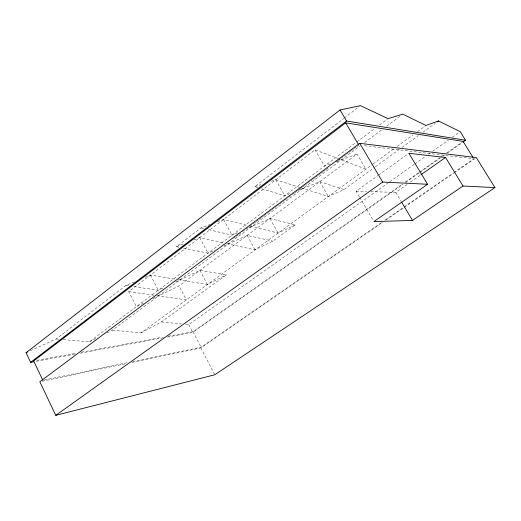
<?xml version="1.0" encoding="UTF-8"?>
<svg xmlns="http://www.w3.org/2000/svg" width="521" height="521" viewBox="0 0 521 521"><rect width="100%" height="100%" fill="white"/><g stroke="black" fill="none" stroke-linecap="round" stroke-linejoin="round"><path stroke-width="0.39" stroke-dasharray="2.6 1.95" d="M30.439 350.718L56.053 339.008L125.965 285.417L134.874 281.653M178.833 247.188L176.469 246.7L200.989 227.911L210.009 224.525M257.862 187.606L254.782 186.674L343.71 118.508M344.361 118.013L359.19 106.642M143.509 303.189L136.378 306.667L128.726 291.617L315.036 149.827L337.654 158.417M63.191 339.607L89.358 341.802L356.227 142.37M356.878 141.888L375.035 128.322M379.575 124.929L387.35 119.114M233.48 238.41L235.433 236.951M236.085 236.462L238.045 235.004M238.696 234.522L255.674 221.881M256.325 221.392L258.279 219.934M258.937 219.452L260.891 217.993M261.549 217.504L263.502 216.046M264.16 215.564L266.114 214.105M266.772 213.617L268.725 212.158M269.377 211.676L271.337 210.217M271.988 209.729L273.948 208.27M274.6 207.781L276.56 206.329M277.211 205.841L279.171 204.382M279.823 203.893L281.783 202.435M282.434 201.953L284.394 200.494M285.046 200.005L294.183 193.2M294.84 192.718L296.794 191.259M297.452 190.771L299.406 189.312M300.057 188.83L302.017 187.371M302.668 186.883L304.629 185.424M305.28 184.935L307.24 183.483M307.891 182.995L309.852 181.536M310.503 181.047L312.463 179.589M313.114 179.107L315.075 177.648M315.726 177.16L317.686 175.701M318.338 175.219L320.298 173.76M320.949 173.272L322.909 171.813M323.561 171.331L325.521 169.872M326.172 169.384L328.132 167.925M335.96 162.09L337.921 160.631M338.572 160.149L340.532 158.69M341.183 158.202L343.144 156.743M343.795 156.261L345.755 154.802M346.406 154.314L348.367 152.855M349.018 152.373L350.978 150.914M351.629 150.426L353.59 148.967M354.241 148.485L356.201 147.026M356.852 146.538L358.813 145.079M106.694 333.017L112.471 330.093L360.174 145.9M364.7 142.533L382.167 129.553M386.693 126.186L400.271 116.085M152.77 298.67L178.996 285.873L357.041 154.073L365.924 169.149L338.403 158.703M112.471 330.093L140.944 332.906L372.45 164.402M373.101 163.926L394.625 148.264M397.236 146.362L412.892 134.965M417.458 131.644L425.937 125.47M140.944 332.906L161.432 321.932L226.394 274.814L199.927 270.373L174.867 282.356M226.791 243.594L255.069 249.839L272.822 241.138L295.212 224.896L269.976 218.527L246.661 228.752M301.47 187.944L328.302 196.534L344.003 189.507L374.619 167.306M375.27 166.831L399.392 149.332M402.004 147.436L418.311 135.61M422.876 132.301L435.269 123.308M359.392 196.749L356.175 191.227L377.927 175.577M378.591 175.102L408.256 153.767M185.535 324.342L188.752 324.661L389.076 182.233M389.741 181.764L414.136 164.421M414.794 163.952L425.325 156.463M428.62 154.118L429.936 153.187M432.567 151.311L448.366 140.077M452.319 137.27L458.903 132.588M168.303 336.214L193.004 331.675L401.86 184.506M405.188 182.161L418.487 172.79M419.158 172.321L439.776 157.791M440.44 157.322L443.768 154.978M446.425 153.109L461.723 142.324M167.208 337.113L192.763 332.385L403.02 184.31M405.683 182.435L419.652 172.594M420.317 172.125L440.278 158.071M442.941 156.196L444.941 154.789M447.598 152.913L462.238 142.604M370.744 191.65L395.836 192.386L407.103 184.467M410.411 182.142L420.356 175.16M132.718 361.548L201.099 347.247L382.245 222.044M384.915 220.194L403.632 207.26M404.303 206.798L453.094 173.07M453.765 172.607L473.817 158.749L362.831 145.554M131.839 362.427L200.845 347.924L382.714 222.272M386.061 219.966L403.443 207.951M404.114 207.495L453.596 173.304M454.26 172.848L475.66 158.065M178.312 279.686L207.423 284.518L226.394 274.814M89.358 341.802L97.303 337.777M250.197 226.121L278.077 233.095L295.212 224.896M133.858 286.602L158.325 290.269L164.076 287.514M183.561 248.152L208.003 253.141L215.264 249.852M223.978 245.912L247.162 235.407L272.822 241.138M208.758 229.722L232.073 235.153L238.638 232.275M145.274 277.263L150.471 275.068L175.128 279.158M261.711 188.765L284.798 195.753L289.891 193.701M298.618 190.185L319.757 181.673L344.003 189.507M176.469 246.7L183.959 243.769M193.701 239.953L199.693 237.609L223.691 242.91M217.531 221.712L223.542 219.458L247.065 225.339M330.36 163.933L324.459 166.114L315.036 149.827M336.996 161.484L357.041 154.073M254.782 186.674L260.78 184.681M271.272 181.204L275.765 179.712L300.715 187.703M44.454 380.011L127.945 362.551M42.208 381.255L125.489 363.756M36.209 361.32L74.549 354.234M80.143 353.199L161.614 338.142M36.841 360.382L75.877 353.205M81.458 352.176L163.522 337.094M356.175 191.227L366.693 191.533M56.053 339.008L59.225 339.269M161.432 321.932L181.516 323.938M128.726 291.617L153.649 295.192M156.867 295.654L186.316 299.881L178.996 285.873M125.965 285.417L129.123 285.892M200.989 227.911L204.095 228.634M395.836 192.386L401.111 201.275M359.796 197.439L373.075 220.214M319.757 181.673L328.302 196.534M275.765 179.712L284.798 195.753M269.976 218.527L278.077 233.095M247.162 235.407L255.069 249.839M223.542 219.458L232.073 235.153M199.693 237.609L208.003 253.141M199.927 270.373L207.423 284.518M193.004 331.675L201.099 347.247M188.752 324.661L192.763 332.385M200.845 347.924L214.431 374.058M150.471 275.068L158.325 290.269"/><path stroke-width="0.78" d="M33.813 361.763L30.622 362.356L26.05 352.724L340.037 109.977L360.486 105.652L388.002 118.632L402.857 114.164L425.937 125.47L438.532 120.944L460.219 131.65L465.566 140.26L462.902 142.135M30.622 362.356L346.576 121.028L465.566 140.26M472.99 157.414L463.052 141.386L345.67 122.852L33.65 360.968L42.865 380.343M359.764 143.321L39.824 381.756L55.767 415.348L214.795 374.762L494.95 187.599L476.324 157.602L359.764 143.321L382.675 182.05L427.604 184.271L408.913 153.291L445.533 157.466L463.026 186.023L494.95 187.599M437.23 121.888L438.532 120.944M55.767 415.348L382.675 182.05M421.014 174.691L445.533 157.466M427.604 184.271L373.883 221.594L412.476 220.422L463.026 186.023M26.05 352.724L27.515 352.053M401.515 201.959L412.476 220.422M340.037 109.977L346.576 121.028M345.67 122.852L358.402 144.382"/></g></svg>
